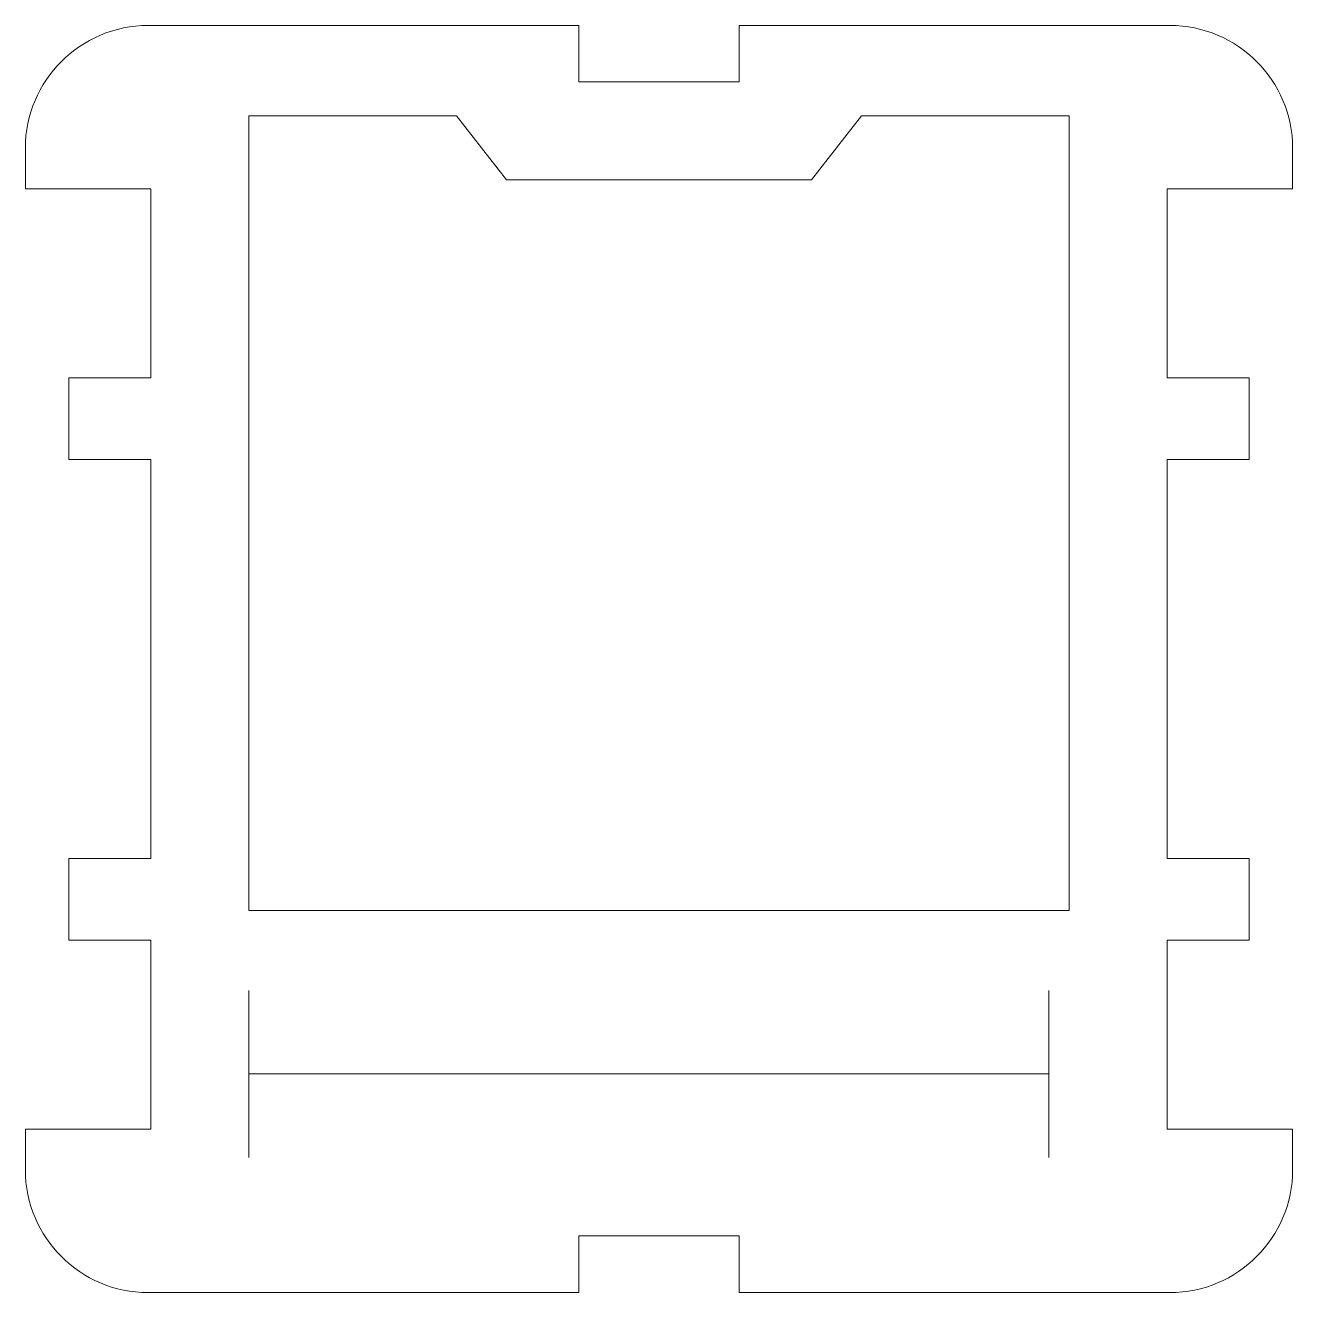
# Model space of a CAD drawing. Header units: millimetres. Extents: x -17.8 to -2.3, y 35.7 to 51.2.
import ezdxf

# ---------------------------------------------------------------- set-up
doc = ezdxf.new("R2010")
doc.units = ezdxf.units.MM
doc.header["$MEASUREMENT"] = 0
doc.layers.add('Layer 1', color=7, linetype='Continuous')

msp = doc.modelspace()

# ---------------------------------------------------------------- linework, layer by layer
at = {"layer": 'Layer 1', "color": 250, "lineweight": 9}
for points, knots in [([(-16.2499, 51.25), (-16.2499, 51.25), (-16.2837, 51.2498), (-16.2837, 51.2498), (-16.2837, 51.2498), (-17.1086, 51.245), (-17.7837, 50.5746), (-17.7837, 49.7497), (-17.7837, 49.7497), (-17.7837, 49.7497), (-17.7837, 49.2498), (-17.7837, 49.2498), (-17.7837, 49.2498), (-17.7837, 49.2498), (-16.2499, 49.2498), (-16.2499, 49.2498)], [0, 0, 0, 0, 0.2, 0.2, 0.2, 0.2, 0.4, 0.4, 0.4, 0.4, 0.6, 0.6, 0.6, 0.6, 1, 1, 1, 1]), ([(-16.2499, 51.25), (-16.2499, 51.25), (-11.0117, 51.25), (-11.0117, 51.25), (-11.0117, 51.25), (-11.0117, 51.25), (-11.0117, 50.5585), (-11.0117, 50.5585), (-11.0117, 50.5585), (-11.0117, 50.5585), (-9.0535, 50.5585), (-9.0535, 50.5585), (-9.0535, 50.5585), (-9.0535, 50.5585), (-9.0535, 51.25), (-9.0535, 51.25), (-9.0535, 51.25), (-9.0535, 51.25), (-3.8156, 51.25), (-3.8156, 51.25)], [0, 0, 0, 0, 0.1666667, 0.1666667, 0.1666667, 0.1666667, 0.3333333, 0.3333333, 0.3333333, 0.3333333, 0.5, 0.5, 0.5, 0.5, 0.6666667, 0.6666667, 0.6666667, 0.6666667, 1, 1, 1, 1]), ([(-3.828, 51.25), (-3.828, 51.25), (-3.7817, 51.2498), (-3.7817, 51.2498), (-3.7817, 51.2498), (-2.9567, 51.2463), (-2.2817, 50.5743), (-2.2817, 49.7497), (-2.2817, 49.7497), (-2.2817, 49.7497), (-2.2817, 49.2498), (-2.2817, 49.2498), (-2.2817, 49.2498), (-2.2817, 49.2498), (-3.8156, 49.2498), (-3.8156, 49.2498)], [0, 0, 0, 0, 0.2, 0.2, 0.2, 0.2, 0.4, 0.4, 0.4, 0.4, 0.6, 0.6, 0.6, 0.6, 1, 1, 1, 1]), ([(-15.0497, 40.4234), (-15.0497, 40.4234), (-5.0158, 40.4234), (-5.0158, 40.4234), (-5.0158, 40.4234), (-5.0158, 40.4234), (-5.0158, 50.142), (-5.0158, 50.142), (-5.0158, 50.142), (-5.0158, 50.142), (-7.5545, 50.142), (-7.5545, 50.142), (-7.5545, 50.142), (-7.5545, 50.142), (-8.166, 49.3586), (-8.166, 49.3586), (-8.166, 49.3586), (-8.166, 49.3586), (-11.8998, 49.3586), (-11.8998, 49.3586), (-11.8998, 49.3586), (-11.8998, 49.3586), (-12.511, 50.142), (-12.511, 50.142), (-12.511, 50.142), (-12.511, 50.142), (-15.0497, 50.142), (-15.0497, 50.142), (-15.0497, 50.142), (-15.0497, 50.142), (-15.0497, 40.4234), (-15.0497, 40.4234)], [0, 0, 0, 0, 0.1111111, 0.1111111, 0.1111111, 0.1111111, 0.2222222, 0.2222222, 0.2222222, 0.2222222, 0.3333333, 0.3333333, 0.3333333, 0.3333333, 0.4444444, 0.4444444, 0.4444444, 0.4444444, 0.5555556, 0.5555556, 0.5555556, 0.5555556, 0.6666667, 0.6666667, 0.6666667, 0.6666667, 0.7777778, 0.7777778, 0.7777778, 0.7777778, 1, 1, 1, 1]), ([(-16.2499, 49.2498), (-16.2499, 49.2498), (-16.25, 46.9398), (-16.25, 46.9398), (-16.25, 46.9398), (-16.25, 46.9398), (-17.25, 46.9398), (-17.25, 46.9398), (-17.25, 46.9398), (-17.25, 46.9398), (-17.25, 45.9398), (-17.25, 45.9398), (-17.25, 45.9398), (-17.25, 45.9398), (-16.25, 45.9398), (-16.25, 45.9398), (-16.25, 45.9398), (-16.25, 45.9398), (-16.25, 41.0578), (-16.25, 41.0578)], [0, 0, 0, 0, 0.1666667, 0.1666667, 0.1666667, 0.1666667, 0.3333333, 0.3333333, 0.3333333, 0.3333333, 0.5, 0.5, 0.5, 0.5, 0.6666667, 0.6666667, 0.6666667, 0.6666667, 1, 1, 1, 1]), ([(-3.8156, 46.9398), (-3.8156, 46.9398), (-2.8156, 46.9398), (-2.8156, 46.9398), (-2.8156, 46.9398), (-2.8156, 46.9398), (-2.8156, 45.9398), (-2.8156, 45.9398), (-2.8156, 45.9398), (-2.8156, 45.9398), (-3.8156, 45.9398), (-3.8156, 45.9398)], [0, 0, 0, 0, 0.25, 0.25, 0.25, 0.25, 0.5, 0.5, 0.5, 0.5, 1, 1, 1, 1]), ([(-16.25, 40.0578), (-16.25, 40.0578), (-17.25, 40.0578), (-17.25, 40.0578), (-17.25, 40.0578), (-17.25, 40.0578), (-17.25, 41.0578), (-17.25, 41.0578), (-17.25, 41.0578), (-17.25, 41.0578), (-16.25, 41.0578), (-16.25, 41.0578)], [0, 0, 0, 0, 0.25, 0.25, 0.25, 0.25, 0.5, 0.5, 0.5, 0.5, 1, 1, 1, 1]), ([(-3.8156, 40.0578), (-3.8156, 40.0578), (-2.8156, 40.0578), (-2.8156, 40.0578), (-2.8156, 40.0578), (-2.8156, 40.0578), (-2.8156, 41.0578), (-2.8156, 41.0578), (-2.8156, 41.0578), (-2.8156, 41.0578), (-3.8156, 41.0578), (-3.8156, 41.0578)], [0, 0, 0, 0, 0.25, 0.25, 0.25, 0.25, 0.5, 0.5, 0.5, 0.5, 1, 1, 1, 1]), ([(-16.2499, 35.7477), (-16.2499, 35.7477), (-16.2837, 35.7478), (-16.2837, 35.7478), (-16.2837, 35.7478), (-17.1086, 35.7502), (-17.7837, 36.4228), (-17.7837, 37.2479), (-17.7837, 37.2479), (-17.7837, 37.2479), (-17.7837, 37.7478), (-17.7837, 37.7478), (-17.7837, 37.7478), (-17.7837, 37.7478), (-16.2499, 37.7478), (-16.2499, 37.7478)], [0, 0, 0, 0, 0.2, 0.2, 0.2, 0.2, 0.4, 0.4, 0.4, 0.4, 0.6, 0.6, 0.6, 0.6, 1, 1, 1, 1]), ([(-3.8156, 35.7477), (-3.8156, 35.7477), (-3.7817, 35.7478), (-3.7817, 35.7478), (-3.7817, 35.7478), (-2.9567, 35.7502), (-2.2817, 36.4228), (-2.2817, 37.2479), (-2.2817, 37.2479), (-2.2817, 37.2479), (-2.2817, 37.7478), (-2.2817, 37.7478), (-2.2817, 37.7478), (-2.2817, 37.7478), (-3.8156, 37.7478), (-3.8156, 37.7478)], [0, 0, 0, 0, 0.2, 0.2, 0.2, 0.2, 0.4, 0.4, 0.4, 0.4, 0.6, 0.6, 0.6, 0.6, 1, 1, 1, 1]), ([(-3.8156, 35.7477), (-3.8156, 35.7477), (-9.0535, 35.7477), (-9.0535, 35.7477), (-9.0535, 35.7477), (-9.0535, 35.7477), (-9.0535, 36.4419), (-9.0535, 36.4419), (-9.0535, 36.4419), (-9.0535, 36.4419), (-11.0117, 36.4419), (-11.0117, 36.4419), (-11.0117, 36.4419), (-11.0117, 36.4419), (-11.0117, 35.7477), (-11.0117, 35.7477), (-11.0117, 35.7477), (-11.0117, 35.7477), (-16.2499, 35.7477), (-16.2499, 35.7477)], [0, 0, 0, 0, 0.1666667, 0.1666667, 0.1666667, 0.1666667, 0.3333333, 0.3333333, 0.3333333, 0.3333333, 0.5, 0.5, 0.5, 0.5, 0.6666667, 0.6666667, 0.6666667, 0.6666667, 1, 1, 1, 1])]:
    msp.add_open_spline(points, degree=3, knots=knots, dxfattribs=at)
for points in [[(-3.8156, 46.9398), (-3.8156, 46.9398), (-3.8156, 49.2498), (-3.8156, 49.2498)], [(-3.8156, 41.0578), (-3.8156, 41.0578), (-3.8156, 45.9398), (-3.8156, 45.9398)], [(-16.25, 40.0578), (-16.25, 40.0578), (-16.2499, 37.7478), (-16.2499, 37.7478)], [(-3.8156, 37.7478), (-3.8156, 37.7478), (-3.8156, 40.0578), (-3.8156, 40.0578)], [(-15.0497, 37.4021), (-15.0497, 37.4021), (-15.0497, 39.4443), (-15.0497, 39.4443)], [(-5.266, 37.4021), (-5.266, 37.4021), (-5.266, 39.4443), (-5.266, 39.4443)], [(-15.0497, 38.4232), (-15.0497, 38.4232), (-5.266, 38.4232), (-5.266, 38.4232)]]:
    msp.add_open_spline(points, degree=3, dxfattribs=at)

doc.saveas('drawing.dxf')
